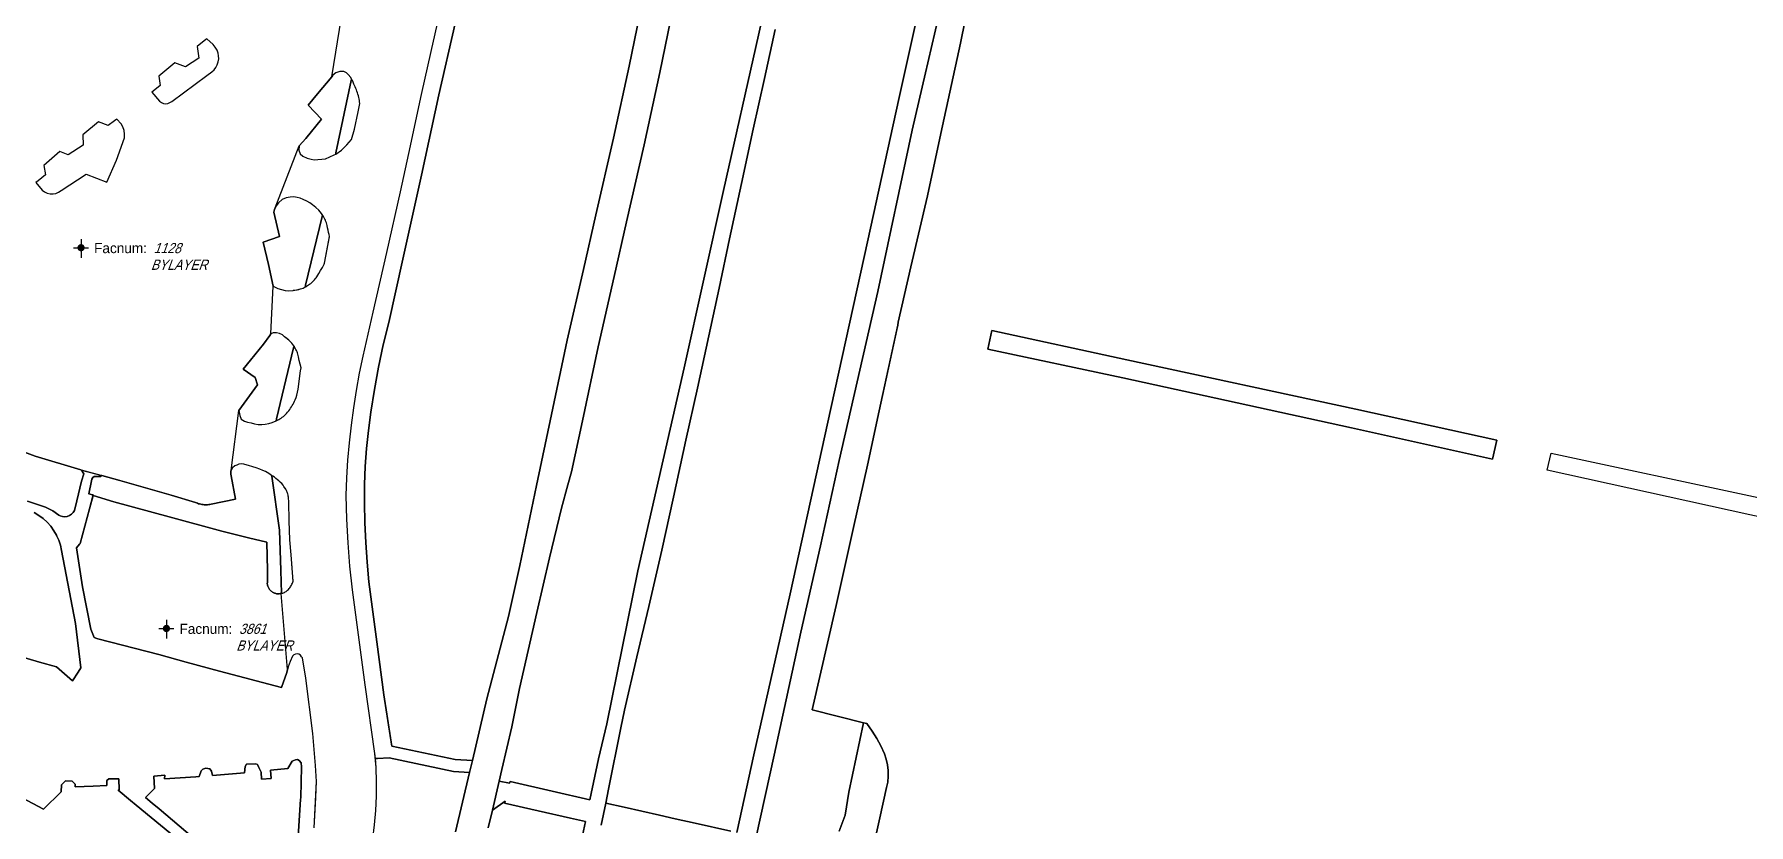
# Model space of a CAD drawing. Header units: inches. Extents: x 1273557 to 1282364, y 239587 to 246310.
# Drawn here: x 1278210 to 1278919, y 242795 to 243122 of the extents above; entities that cross this region are included whole.
import ezdxf
from ezdxf.enums import TextEntityAlignment as Align

# ---------------------------------------------------------------- set-up
doc = ezdxf.new("R2010")
doc.units = ezdxf.units.IN
doc.header["$MEASUREMENT"] = 0
for name, color, linetype in [('GRASS', 3, 'Continuous'), ('PATH', 253, 'Continuous'), ('PRKG-DATA', 255, 'Continuous'), ('PRKG-UW', 6, 'Continuous'), ('PRKG-UW-ISLAND', 40, 'Continuous'), ('STREET-NONUW', 4, 'Continuous'), ('STREET-UW', 50, 'Continuous')]:
    doc.layers.add(name, color=color, linetype=linetype)
doc.styles.add('SS_LITE', font='FRABK.TTF', dxfattribs={"height": 16})

# ---------------------------------------------------------------- blocks, each defined once
blk = doc.blocks.new('*U8')
for p, q in [((-3.08, 0), (3.08, 0)), ((0, 3.55), (0, -4.2))]:
    blk.add_line(p, q)
at = {"const_width": 1.5}
blk.add_lwpolyline([(-0.75, 0, 1), (0.75, 0, 1)], format="xyb", close=True, dxfattribs=at)
at = {"layer": 'PRKG-DATA', "color": 1, "style": 'SS_LITE'}
blk.add_text('Facnum:', height=4.2, dxfattribs=at).set_placement((27.26, -2.25), align=Align.RIGHT)
at = {"layer": 'PRKG-DATA', "color": 7, "style": 'SS_LITE', "oblique": 20, "width": 0.9, "flags": 8}
for tag, p in [('FACNUM', (29.98, -2.25)), ('OBJECT', (28.84, -9.16))]:
    blk.add_attdef(tag, p, '', height=4.2, dxfattribs=at)

msp = doc.modelspace()

# ---------------------------------------------------------------- linework, layer by layer
at = {"layer": 'GRASS'}
for points in [[(1278476.56, 243144.32), (1278468.84, 243106.53), (1278462.35, 243076.58), (1278455.03, 243044.76), (1278449.97, 243022.13), (1278443.28, 242993.05), (1278436.8, 242962.38), (1278432.3, 242941.32), (1278430.7, 242935.95), (1278428.17, 242926.34), (1278423.13, 242905.67), (1278417.92, 242883.13), (1278410.77, 242851.67), (1278407.6, 242835.85), (1278403.44, 242818.1), (1278402.4, 242813.34), (1278406.69, 242812.44), (1278406.89, 242813.19), (1278424.24, 242809.2), (1278439.9, 242805.63), (1278443.43, 242822.6), (1278446.83, 242837.07), (1278459.73, 242900.33), (1278478.8, 242984.35), (1278495.12, 243057.8), (1278509.6, 243122), (1278526.08, 243196.49)], [(1278592.79, 243167.63), (1278573.19, 243082.74), (1278559.01, 243015.95), (1278542.98, 242946.07), (1278535.25, 242910.75), (1278527.07, 242874.99), (1278516.04, 242824.09), (1278508.61, 242790.32)], [(1278384.18, 243126.8), (1278377.36, 243097.28), (1278370.26, 243064.02), (1278362.57, 243029.29), (1278356.66, 243003.17), (1278354.39, 242993.86), (1278352.43, 242984.64), (1278350.74, 242975.37), (1278349.31, 242966), (1278348.28, 242958.49), (1278347.51, 242951.03), (1278346.99, 242943.54), (1278346.73, 242936.04), (1278346.72, 242928.47), (1278346.84, 242920.24), (1278347.18, 242912.05), (1278347.74, 242903.88), (1278348.52, 242895.74), (1278351.78, 242871.02), (1278354.69, 242849.07), (1278357.65, 242829.51), (1278357.92, 242827.82), (1278384.11, 242822.27), (1278391.26, 242821.81), (1278397.29, 242847.45), (1278406.17, 242881.52), (1278410.96, 242902.61), (1278417.75, 242935.65), (1278424.04, 242965.09), (1278430.54, 242995.86), (1278437.25, 243025.02), (1278442.31, 243047.65), (1278449.62, 243079.42), (1278456.07, 243109.22), (1278463.78, 243146.96)], [(1278543.02, 242792.57), (1278545.39, 242799.21), (1278547, 242808.82), (1278553.03, 242837.5), (1278531.8, 242842.81), (1278541.7, 242886.03), (1278548.82, 242918.33), (1278554.66, 242944.05), (1278559.53, 242966.63), (1278567.15, 243002.07), (1278567.41, 243003.21), (1278572.66, 243026.21), (1278579.44, 243055.51), (1278584.99, 243081.38), (1278593.07, 243118.7), (1278597.05, 243137.85)], [(1278207.24, 242929.16), (1278214.74, 242926.71), (1278217.78, 242925.14), (1278220.29, 242923.41), (1278220.78, 242923.13), (1278221.73, 242922.83), (1278222.73, 242922.75), (1278223.72, 242922.89), (1278224.66, 242923.24), (1278225.5, 242923.79), (1278226.2, 242924.51), (1278226.72, 242925.37), (1278227.67, 242929.38), (1278229.59, 242937.43), (1278230.56, 242940.44), (1278229.64, 242942.05), (1278229.36, 242942.13), (1278210.45, 242947.77), (1278199.1, 242952.03)], [(1278191.67, 242868.65), (1278212.28, 242862.59), (1278219.35, 242860.7), (1278225.94, 242854.81), (1278228.19, 242858.36), (1278229.39, 242860.26), (1278227.13, 242878.62), (1278221.43, 242908.75), (1278220.94, 242910.92), (1278220.23, 242913.02), (1278219.49, 242914.66), (1278219.31, 242915.05), (1278218.2, 242916.97), (1278216.9, 242918.78), (1278215.42, 242920.44), (1278213.79, 242921.95), (1278212.01, 242923.29), (1278210.11, 242924.45)], [(1278319.15, 242788.17), (1278320.24, 242805.78), (1278320.27, 242806.6), (1278320.67, 242819.24), (1278320.47, 242820.95), (1278319.7, 242821.85), (1278318.94, 242822.23), (1278318.09, 242822.22), (1278316.77, 242821.65), (1278314.93, 242818.55), (1278307.85, 242817.9), (1278308.07, 242814.48), (1278304.08, 242814.18), (1278303.87, 242816.99), (1278302.97, 242819.02), (1278302.36, 242820.22), (1278301.73, 242820.45), (1278297.85, 242820.31), (1278297.26, 242819.34), (1278297.08, 242816.84), (1278283.8, 242815.7), (1278283.39, 242817.5), (1278282.65, 242818.37), (1278281.04, 242818.72), (1278279.85, 242818.35), (1278279.1, 242817.61), (1278278.28, 242815.22), (1278276.89, 242815.13), (1278263.95, 242814.31), (1278264.05, 242815.8), (1278259.56, 242815.39), (1278259.77, 242810.31), (1278256.12, 242806.5), (1278258.91, 242804.2), (1278261.74, 242801.87), (1278283.76, 242783.16)], [(1278384.33, 242792.34), (1278387.22, 242804.59), (1278390.1, 242816.85), (1278383.43, 242817.28), (1278356.88, 242822.91), (1278352.09, 242822.77), (1278351.02, 242822.74), (1278351.32, 242818.92), (1278351.54, 242813.01), (1278351.51, 242807.1), (1278351.23, 242801.19), (1278350.7, 242795.3), (1278349.92, 242789.43)], [(1278278.6, 242781.8), (1278252.21, 242803.45), (1278249.84, 242805.39), (1278244.82, 242809.58), (1278245.22, 242809.72), (1278245.01, 242814.28), (1278240.95, 242814.24), (1278240.06, 242813.56), (1278240.08, 242811.51), (1278234.5, 242811.28), (1278227.01, 242810.98), (1278227.01, 242812.07), (1278225.81, 242813.3), (1278223.06, 242813.47), (1278221.3, 242811.86), (1278221.28, 242808.9), (1278213.92, 242801.74), (1278202.71, 242807.6), (1278194.4, 242811.94), (1278188.08, 242784.96)], [(1278435.21, 242783.05), (1278438.03, 242796.61), (1278431.82, 242798.02), (1278418.51, 242801.07), (1278404.59, 242804.17), (1278404.83, 242804.98), (1278399.58, 242801.26), (1278397.77, 242794.08)]]:
    msp.add_lwpolyline(points, dxfattribs=at)
for points in [[(1278281.47, 243105.27), (1278283.54, 243106.83), (1278284.46, 243107.67), (1278285.22, 243108.65), (1278285.8, 243109.75), (1278286.19, 243110.93), (1278286.37, 243112.16), (1278286.34, 243113.4), (1278286.11, 243114.62), (1278285.67, 243115.78), (1278284.97, 243117.03), (1278284.07, 243118.18), (1278281.49, 243120.55), (1278281.01, 243120.17), (1278277.44, 243117.28), (1278278.11, 243112.44), (1278272.63, 243108.86), (1278268.29, 243110.54), (1278261.65, 243105.08), (1278262.23, 243101.13), (1278259.31, 243098.88), (1278258.73, 243098.43), (1278261.92, 243094.65), (1278262.66, 243094.11), (1278263.52, 243093.77), (1278264.43, 243093.65), (1278265.35, 243093.76), (1278266.2, 243094.09), (1278266.95, 243094.63)], [(1278341.22, 243103.24), (1278341.34, 243103.83), (1278340.98, 243104.52), (1278339.92, 243105.8), (1278339.16, 243106.49), (1278338.05, 243107.03), (1278336.44, 243107.03), (1278334.78, 243106.41), (1278333.57, 243105.41), (1278333.11, 243104.83), (1278327.27, 243097.73), (1278323.35, 243093.11), (1278328.93, 243087.23), (1278322.4, 243079.31), (1278319.65, 243076.24), (1278319.52, 243074.48), (1278320.07, 243072.93), (1278321.14, 243071.97), (1278323.01, 243071.15), (1278324.6, 243070.67), (1278325.82, 243070.47), (1278330.48, 243070.87), (1278334.18, 243072.43), (1278334.75, 243072.82), (1278334.86, 243073.34)], [(1278244.05, 243070.24), (1278247.43, 243079.57), (1278247.48, 243081.09), (1278247.25, 243082.59), (1278246.74, 243084.02), (1278245.98, 243085.33), (1278244.3, 243087.32), (1278243.26, 243086.52), (1278240.73, 243084.57), (1278236.61, 243086.13), (1278230.2, 243080.77), (1278230.32, 243076.5), (1278224.16, 243072.49), (1278220.71, 243073.81), (1278214.06, 243068.02), (1278214.76, 243064.18), (1278211.65, 243061.76), (1278210.81, 243061.11), (1278213.38, 243057.87), (1278214.35, 243057.13), (1278215.45, 243056.61), (1278216.64, 243056.33), (1278217.86, 243056.3), (1278219.06, 243056.53), (1278220.19, 243057), (1278221.19, 243057.7), (1278231.58, 243064.45), (1278240.17, 243061.16)], [(1278329.12, 243046.99), (1278329.32, 243047.6), (1278328.88, 243048.27), (1278327.76, 243049.64), (1278326.6, 243050.77), (1278325.16, 243051.87), (1278324.07, 243052.6), (1278322.76, 243053.35), (1278321.27, 243054.04), (1278320.03, 243054.52), (1278318.78, 243054.91), (1278317.38, 243055.07), (1278315.95, 243055.04), (1278314.26, 243054.68), (1278312.62, 243053.97), (1278311.09, 243052.65), (1278310.17, 243051.43), (1278309.43, 243049.94), (1278309.15, 243048.84), (1278311.49, 243038.74), (1278304.77, 243036.31), (1278306.97, 243027.06), (1278308.85, 243018.1), (1278310.77, 243017.2), (1278312.28, 243016.73), (1278313.86, 243016.39), (1278315.34, 243016.28), (1278317.17, 243016.42), (1278318.65, 243016.64), (1278320.13, 243016.99), (1278321.35, 243017.37), (1278322.1, 243017.77), (1278322.3, 243018.59)], [(1278317.37, 242992.66), (1278317.52, 242993.28), (1278317.42, 242993.43), (1278316.55, 242994.57), (1278315.39, 242995.79), (1278314.19, 242996.76), (1278313.58, 242997.18), (1278312.7, 242998.02), (1278311.55, 242998.62), (1278310.31, 242998.9), (1278308.95, 242998.83), (1278307.93, 242998.4), (1278307.45, 242997.73), (1278304.83, 242994.17), (1278299.51, 242987.49), (1278296.55, 242983.85), (1278301.43, 242980.35), (1278302.45, 242977.29), (1278294.64, 242966.64), (1278295.05, 242964.62), (1278295.66, 242963.16), (1278297.01, 242962.35), (1278298.27, 242961.87), (1278299.82, 242961.64), (1278301.12, 242961.23), (1278302.7, 242960.95), (1278304.23, 242960.92), (1278305.64, 242961.06), (1278307.14, 242961.38), (1278308.52, 242961.77), (1278310.07, 242962.4), (1278310.28, 242963.27)], [(1278814.94, 242954.4), (1278756.57, 242967.2), (1278661.85, 242987.61), (1278606.06, 242999.77), (1278604.44, 242992.14), (1278660.23, 242980.19), (1278754.89, 242959.55), (1278813.18, 242946.63)], [(1278308.27, 242939.85), (1278308.27, 242939.85), (1278307.06, 242940.63), (1278305.66, 242941.41), (1278304.64, 242941.91), (1278303.45, 242942.38), (1278301.86, 242942.94), (1278300.42, 242943.42), (1278298.74, 242943.89), (1278297.11, 242944.3), (1278296.8, 242944.43), (1278295.96, 242944.65), (1278294.63, 242944.55), (1278293.82, 242944.13), (1278293.08, 242943.82), (1278292.13, 242942.96), (1278291.45, 242941.71), (1278291.35, 242940.35), (1278291.51, 242939.64), (1278293.28, 242930.07), (1278283.19, 242927.89), (1278282.72, 242927.81), (1278282.25, 242927.75), (1278281.78, 242927.71), (1278281.31, 242927.69), (1278280.84, 242927.69), (1278280.37, 242927.72), (1278279.9, 242927.76), (1278279.43, 242927.83), (1278278.96, 242927.91), (1278278.5, 242928.02), (1278278.05, 242928.15), (1278277.6, 242928.3), (1278277.15, 242928.46), (1278276.72, 242928.65), (1278266.76, 242931.61), (1278245.43, 242937.74), (1278238, 242939.77), (1278237.58, 242939.36), (1278234.92, 242939.41), (1278234.33, 242938.94), (1278233.94, 242938.29), (1278233.79, 242937.55), (1278232.73, 242932.19), (1278234.18, 242931.84), (1278234.48, 242931.75), (1278234.44, 242931.58), (1278234.44, 242931.58), (1278242.94, 242928.91), (1278265.86, 242922.77), (1278287.63, 242916.82), (1278292.11, 242915.7), (1278298.68, 242914.06), (1278306.22, 242912.18), (1278306.52, 242900.47), (1278306.57, 242899.79), (1278306.6, 242899.11), (1278306.62, 242898.43), (1278306.62, 242897.75), (1278306.6, 242897.07), (1278306.58, 242896.39), (1278306.53, 242895.71), (1278306.47, 242895.04), (1278306.52, 242894.72), (1278306.58, 242894.4), (1278306.67, 242894.08), (1278306.78, 242893.77), (1278306.9, 242893.47), (1278307.05, 242893.18), (1278307.22, 242892.9), (1278307.4, 242892.63), (1278307.61, 242892.39), (1278307.83, 242892.17), (1278308.06, 242891.96), (1278308.31, 242891.76), (1278308.57, 242891.58), (1278308.84, 242891.42), (1278309.13, 242891.28), (1278309.42, 242891.16), (1278309.72, 242891.06), (1278310.02, 242890.97), (1278310.33, 242890.91), (1278310.7, 242890.88), (1278311.07, 242890.87), (1278311.44, 242890.89), (1278311.81, 242890.93), (1278312.17, 242890.99), (1278312.37, 242891.08), (1278312.1, 242900.45), (1278311.58, 242917.24), (1278308.31, 242939.56)]]:
    msp.add_lwpolyline(points, close=True, dxfattribs=at)
msp.add_lwpolyline([(1279093.27, 242893.39, -0.003187), (1279094.35, 242885.66), (1279055.79, 242893.91), (1278988.53, 242908.73), (1278919.48, 242923.54), (1278835.8, 242942.07), (1278837.34, 242949.03), (1278921.11, 242931.05), (1278990.08, 242915.81), (1279057.33, 242901.1)], format="xyb", close=True, dxfattribs=at)
at = {"layer": 'PATH'}
for points in [[(1278526.08, 243196.49), (1278509.6, 243122), (1278495.12, 243057.8), (1278478.8, 242984.35), (1278459.73, 242900.33), (1278446.83, 242837.07), (1278443.43, 242822.6), (1278439.9, 242805.63), (1278424.24, 242809.2), (1278406.89, 242813.19), (1278406.69, 242812.44), (1278402.4, 242813.34), (1278399.58, 242801.26), (1278404.83, 242804.98), (1278404.59, 242804.17), (1278418.51, 242801.07), (1278431.82, 242798.02), (1278438.03, 242796.61), (1278435.21, 242783.05)], [(1278508.61, 242790.32), (1278516.04, 242824.09), (1278527.07, 242874.99), (1278535.25, 242910.75), (1278542.98, 242946.07), (1278559.01, 243015.95), (1278573.19, 243082.74), (1278592.94, 243168.29), (1278591.21, 243168.24), (1278588.48, 243167.96), (1278586.87, 243167.33), (1278585.42, 243166.51), (1278584.11, 243165.47), (1278582.86, 243164.28), (1278581.65, 243159.12), (1278567.81, 243096.18), (1278554.64, 243036.51), (1278538.31, 242961.81), (1278522.66, 242890.82), (1278507.7, 242824.16), (1278500.68, 242792.09)], [(1278380.92, 243145.88), (1278374.13, 243115.29), (1278370.14, 243097.45), (1278364.91, 243072.99), (1278361.37, 243057.22), (1278355.83, 243032.14), (1278350.12, 243007.38), (1278345.99, 242989.18), (1278344.49, 242982.1), (1278343.19, 242974.97), (1278342.1, 242967.81), (1278341.21, 242960.62), (1278340.3, 242953.37), (1278339.63, 242946.09), (1278339.2, 242938.8), (1278339, 242931.49), (1278339.25, 242921.73), (1278339.76, 242911.99), (1278340.53, 242902.26), (1278341.55, 242892.55), (1278346.79, 242853.22), (1278350.85, 242824.82), (1278351.02, 242822.74), (1278352.09, 242822.77), (1278356.88, 242822.91), (1278383.43, 242817.28), (1278390.1, 242816.85), (1278391.26, 242821.81), (1278384.11, 242822.27), (1278357.91, 242827.82), (1278354.69, 242849.07), (1278351.78, 242871.02), (1278348.52, 242895.74), (1278347.74, 242903.88), (1278347.18, 242912.05), (1278346.84, 242920.24), (1278346.72, 242928.47), (1278346.73, 242936.04), (1278346.99, 242943.54), (1278347.51, 242951.03), (1278348.28, 242958.49), (1278349.31, 242966), (1278350.74, 242975.37), (1278352.43, 242984.64), (1278354.39, 242993.86), (1278356.66, 243003.17), (1278362.57, 243029.29), (1278370.26, 243064.02), (1278377.36, 243097.28), (1278384.18, 243126.8)], [(1278463.78, 243146.96), (1278456.07, 243109.22), (1278449.62, 243079.42), (1278442.31, 243047.65), (1278437.25, 243025.02), (1278430.54, 242995.86), (1278424.04, 242965.09), (1278417.75, 242935.65), (1278410.96, 242902.61), (1278406.17, 242881.52), (1278397.29, 242847.45), (1278391.26, 242821.81), (1278390.1, 242816.85), (1278387.22, 242804.59), (1278384.33, 242792.34)], [(1278397.77, 242794.08), (1278399.58, 242801.26), (1278402.4, 242813.34), (1278403.44, 242818.1), (1278407.6, 242835.85), (1278410.77, 242851.67), (1278417.92, 242883.13), (1278423.13, 242905.67), (1278428.17, 242926.34), (1278430.7, 242935.95), (1278432.3, 242941.32), (1278436.8, 242962.38), (1278443.28, 242993.05), (1278449.97, 243022.13), (1278455.03, 243044.76), (1278462.35, 243076.58), (1278468.84, 243106.53), (1278476.56, 243144.32)], [(1278444.47, 242795.14), (1278446.41, 242804.27), (1278446.41, 242804.27), (1278447.63, 242810), (1278452.69, 242835.36), (1278454.21, 242842.69), (1278459.26, 242864.72), (1278464.19, 242885.58), (1278469.62, 242908.96), (1278474.49, 242930.91), (1278479.58, 242954.46), (1278484.37, 242975.92), (1278489.07, 242997.63), (1278493.3, 243017.32), (1278497.63, 243037.78), (1278502.62, 243060.66), (1278507.35, 243083.12), (1278512.03, 243104.07), (1278516.53, 243124.35)], [(1278325.84, 242793.95), (1278326.52, 242806.6), (1278326.87, 242813.19), (1278326.36, 242819.82), (1278325.83, 242826.45), (1278325.28, 242833.08), (1278322.36, 242855.88), (1278321.07, 242864.31), (1278320.63, 242864.81), (1278320.18, 242865.42), (1278319.55, 242865.83), (1278318.82, 242866.02), (1278318.07, 242865.94), (1278317.39, 242865.62), (1278316.86, 242865.08), (1278315.87, 242862.9), (1278315.08, 242860.64), (1278314.52, 242858.31), (1278312.39, 242852.09), (1278286.74, 242858.8), (1278272.91, 242862.62), (1278261.68, 242865.72), (1278236.39, 242872.24), (1278236, 242872.34), (1278234.94, 242872.84), (1278233.54, 242876.17), (1278230.08, 242893.71), (1278227.5, 242909.84), (1278228.79, 242911.33), (1278229.11, 242911.69), (1278232.94, 242925.97), (1278234.48, 242931.75), (1278234.18, 242931.84), (1278232.73, 242932.19), (1278233.79, 242937.55), (1278233.94, 242938.29), (1278234.33, 242938.94), (1278234.92, 242939.41), (1278237.58, 242939.36), (1278238, 242939.77), (1278237.71, 242939.85), (1278229.64, 242942.05), (1278230.56, 242940.44), (1278229.59, 242937.43), (1278227.67, 242929.38), (1278226.72, 242925.37), (1278226.2, 242924.51), (1278225.5, 242923.79), (1278224.66, 242923.24), (1278223.72, 242922.89), (1278222.73, 242922.75), (1278221.73, 242922.83), (1278220.78, 242923.13), (1278220.29, 242923.41), (1278217.78, 242925.14), (1278214.74, 242926.71), (1278207.24, 242929.16)], [(1278210.11, 242924.45), (1278212.01, 242923.29), (1278213.79, 242921.95), (1278215.42, 242920.44), (1278216.9, 242918.78), (1278218.2, 242916.97), (1278219.31, 242915.05), (1278219.49, 242914.66), (1278220.23, 242913.02), (1278220.94, 242910.92), (1278221.43, 242908.75), (1278227.13, 242878.62), (1278229.39, 242860.26), (1278228.19, 242858.36), (1278225.94, 242854.81), (1278219.35, 242860.7), (1278212.28, 242862.59), (1278191.67, 242868.65)], [(1278557, 242785.72), (1278559.74, 242798.2), (1278562.56, 242810.68), (1278563.04, 242812.97), (1278563.27, 242815.35), (1278563.25, 242817.73), (1278562.96, 242820.1), (1278562.43, 242822.42), (1278561.65, 242824.67), (1278560.15, 242827.89), (1278558.47, 242831), (1278556.62, 242834.01), (1278554.44, 242837.15), (1278553.03, 242837.5), (1278547, 242808.82), (1278545.39, 242799.21), (1278543.02, 242792.57)], [(1278283.76, 242783.16), (1278261.74, 242801.87), (1278258.91, 242804.2), (1278256.12, 242806.5), (1278259.77, 242810.31), (1278259.56, 242815.39), (1278264.05, 242815.8), (1278263.95, 242814.31), (1278276.89, 242815.13), (1278278.28, 242815.22), (1278279.1, 242817.61), (1278279.85, 242818.35), (1278281.04, 242818.72), (1278282.65, 242818.37), (1278283.39, 242817.5), (1278283.8, 242815.7), (1278297.08, 242816.84), (1278297.26, 242819.34), (1278297.85, 242820.31), (1278301.73, 242820.45), (1278302.36, 242820.22), (1278302.97, 242819.02), (1278303.87, 242816.99), (1278304.08, 242814.18), (1278308.07, 242814.48), (1278307.85, 242817.9), (1278314.93, 242818.55), (1278316.77, 242821.65), (1278318.09, 242822.22), (1278318.94, 242822.23), (1278319.7, 242821.85), (1278320.47, 242820.95), (1278320.67, 242819.24), (1278320.27, 242806.6), (1278320.24, 242805.78), (1278319.15, 242788.17)], [(1278202.71, 242807.6), (1278213.92, 242801.74), (1278221.28, 242808.9), (1278221.3, 242811.86), (1278223.06, 242813.47), (1278225.81, 242813.3), (1278227.01, 242812.07), (1278227.01, 242810.98), (1278234.5, 242811.28), (1278240.08, 242811.51), (1278240.06, 242813.56), (1278240.95, 242814.24), (1278245.01, 242814.28), (1278245.22, 242809.72), (1278244.82, 242809.58), (1278249.84, 242805.39), (1278252.21, 242803.45), (1278278.6, 242781.8)], [(1278498.12, 242792.66), (1278483.42, 242795.93), (1278475.08, 242797.79), (1278468.72, 242799.23), (1278454.02, 242802.55), (1278446.41, 242804.27), (1278444.47, 242795.14)]]:
    msp.add_lwpolyline(points, dxfattribs=at)
for points in [[(1278344.08, 243090.28), (1278344.7, 243093.73), (1278344.63, 243094.37), (1278344.54, 243095.01), (1278344.43, 243095.65), (1278344.29, 243096.29), (1278344.14, 243096.92), (1278343.97, 243097.54), (1278343.77, 243098.16), (1278343.56, 243098.78), (1278343.33, 243099.38), (1278343.08, 243099.98), (1278342.81, 243100.57), (1278342.52, 243101.15), (1278342.21, 243101.72), (1278342.07, 243102.17), (1278341.92, 243102.62), (1278341.68, 243103.19), (1278341.34, 243103.83), (1278341.22, 243103.24), (1278334.86, 243073.34), (1278334.75, 243072.82), (1278337.16, 243074.45), (1278339.33, 243076.66), (1278341.23, 243078.83), (1278342.59, 243083.08)], [(1278332.25, 243038.62), (1278332.25, 243038.65), (1278332.07, 243039.48), (1278331.83, 243040.42), (1278331.62, 243041.37), (1278331.43, 243042.32), (1278331.26, 243043.28), (1278331.1, 243043.83), (1278330.92, 243044.36), (1278330.72, 243044.9), (1278330.5, 243045.42), (1278330.26, 243045.94), (1278330, 243046.44), (1278329.72, 243046.94), (1278329.43, 243047.42), (1278329.32, 243047.6), (1278329.12, 243046.99), (1278322.3, 243018.59), (1278322.1, 243017.77), (1278322.17, 243017.81), (1278322.64, 243018.08), (1278323.1, 243018.37), (1278323.55, 243018.67), (1278323.98, 243018.98), (1278324.41, 243019.32), (1278324.82, 243019.67), (1278325.35, 243020.15), (1278325.97, 243020.8), (1278326.33, 243021.21), (1278326.67, 243021.63), (1278326.99, 243022.06), (1278327.73, 243023.35), (1278328.48, 243024.64), (1278329.23, 243025.93), (1278329.99, 243027.21), (1278330.11, 243027.62)], [(1278320.23, 242983.06), (1278320.42, 242984.31), (1278320.05, 242985.86), (1278319.68, 242987.41), (1278319.33, 242988.96), (1278318.98, 242990.51), (1278318.77, 242991.02), (1278318.53, 242991.51), (1278318.28, 242992), (1278318.01, 242992.48), (1278317.72, 242992.95), (1278317.52, 242993.26), (1278317.37, 242992.66), (1278310.28, 242963.27), (1278310.08, 242962.43), (1278310.15, 242962.46), (1278310.67, 242962.72), (1278311.18, 242962.99), (1278311.68, 242963.29), (1278312.17, 242963.6), (1278312.65, 242963.93), (1278313.12, 242964.27), (1278313.57, 242964.63), (1278314.01, 242965.01), (1278314.46, 242965.51), (1278314.89, 242966.02), (1278315.31, 242966.54), (1278315.72, 242967.07), (1278316.1, 242967.62), (1278316.47, 242968.18), (1278316.82, 242968.75), (1278317.15, 242969.33), (1278317.46, 242969.93), (1278317.76, 242970.53), (1278318.04, 242971.14), (1278318.41, 242972.07), (1278318.75, 242973.03), (1278319.27, 242975.51)], [(1278315.47, 242921), (1278315.35, 242928.78), (1278315.27, 242930.73), (1278315.27, 242930.89), (1278315.06, 242931.72), (1278314.92, 242932.2), (1278314.84, 242932.44), (1278314.67, 242932.91), (1278314.58, 242933.14), (1278314.38, 242933.6), (1278314.08, 242934.19), (1278313.65, 242934.91), (1278313.37, 242935.32), (1278312.97, 242935.85), (1278312.42, 242936.47), (1278311.84, 242937.02), (1278311.25, 242937.55), (1278310.65, 242938.07), (1278310.03, 242938.57), (1278309.4, 242939.05), (1278308.76, 242939.51), (1278308.27, 242939.85), (1278308.31, 242939.56), (1278311.58, 242917.24), (1278312.1, 242900.45), (1278312.37, 242891.08), (1278312.53, 242891.07), (1278312.89, 242891.18), (1278313.23, 242891.3), (1278313.57, 242891.45), (1278313.9, 242891.62), (1278314.22, 242891.81), (1278314.56, 242892.08), (1278314.88, 242892.37), (1278315.19, 242892.68), (1278315.48, 242893), (1278315.75, 242893.33), (1278316.01, 242893.68), (1278316.24, 242894.05), (1278316.46, 242894.42), (1278316.66, 242894.81), (1278316.83, 242895.2), (1278316.99, 242895.61), (1278317.12, 242896.01), (1278316.3, 242906.92), (1278315.82, 242913.23)]]:
    msp.add_lwpolyline(points, close=True, dxfattribs=at)
at = {"layer": 'PRKG-UW'}
for points in [[(1278597.05, 243137.85), (1278593.07, 243118.7), (1278584.99, 243081.38), (1278579.44, 243055.51), (1278572.66, 243026.21), (1278567.41, 243003.21), (1278567.15, 243002.07), (1278566.75, 243000.21), (1278559.53, 242966.63), (1278554.66, 242944.05), (1278548.82, 242918.33), (1278541.7, 242886.03), (1278531.8, 242842.81), (1278553.03, 242837.5), (1278554.44, 242837.15), (1278556.62, 242834.01), (1278558.47, 242831), (1278560.15, 242827.89), (1278561.65, 242824.67), (1278562.43, 242822.42), (1278562.96, 242820.1), (1278563.25, 242817.73), (1278563.27, 242815.35), (1278563.04, 242812.97), (1278562.56, 242810.68), (1278559.74, 242798.2), (1278557, 242785.72)], [(1278199.1, 242952.03), (1278210.45, 242947.77), (1278229.36, 242942.13), (1278229.64, 242942.05), (1278238, 242939.77), (1278238, 242939.77), (1278245.43, 242937.74), (1278266.76, 242931.61), (1278276.72, 242928.65), (1278277.15, 242928.46), (1278277.6, 242928.3), (1278278.05, 242928.15), (1278278.5, 242928.02), (1278278.96, 242927.91), (1278279.43, 242927.83), (1278279.9, 242927.76), (1278280.37, 242927.72), (1278280.84, 242927.69), (1278281.31, 242927.69), (1278281.78, 242927.71), (1278282.25, 242927.75), (1278282.72, 242927.81), (1278283.19, 242927.89), (1278293.28, 242930.07), (1278291.51, 242939.64), (1278291.35, 242940.35), (1278291.45, 242941.71), (1278291.54, 242941.87), (1278294.64, 242966.64), (1278302.45, 242977.29), (1278301.43, 242980.35), (1278296.55, 242983.85), (1278299.51, 242987.49), (1278304.83, 242994.17), (1278307.45, 242997.73), (1278307.93, 242998.4), (1278308.85, 243018.1), (1278306.97, 243027.06), (1278304.77, 243036.31), (1278311.49, 243038.74), (1278309.15, 243048.84), (1278309.43, 243049.94), (1278309.75, 243050.59), (1278319.65, 243076.24), (1278322.4, 243079.31), (1278328.93, 243087.23), (1278323.35, 243093.11), (1278327.27, 243097.73), (1278333.11, 243104.83), (1278337.13, 243129.5)], [(1278919.48, 242923.54), (1278835.8, 242942.07), (1278837.34, 242949.03), (1278921.11, 242931.05)]]:
    msp.add_lwpolyline(points, dxfattribs=at)
msp.add_lwpolyline([(1278312.27, 242891.03), (1278312.17, 242890.99), (1278311.81, 242890.93), (1278311.44, 242890.89), (1278311.07, 242890.87), (1278310.7, 242890.88), (1278310.33, 242890.91), (1278310.02, 242890.97), (1278309.72, 242891.06), (1278309.42, 242891.16), (1278309.13, 242891.28), (1278308.84, 242891.42), (1278308.57, 242891.58), (1278308.31, 242891.76), (1278308.06, 242891.96), (1278307.83, 242892.17), (1278307.61, 242892.39), (1278307.4, 242892.63), (1278307.22, 242892.9), (1278307.05, 242893.18), (1278306.9, 242893.47), (1278306.78, 242893.77), (1278306.67, 242894.08), (1278306.58, 242894.4), (1278306.52, 242894.72), (1278306.47, 242895.04), (1278306.53, 242895.71), (1278306.58, 242896.39), (1278306.6, 242897.07), (1278306.62, 242897.75), (1278306.62, 242898.43), (1278306.6, 242899.11), (1278306.57, 242899.79), (1278306.52, 242900.47), (1278306.22, 242912.18), (1278298.68, 242914.06), (1278292.11, 242915.7), (1278287.63, 242916.82), (1278265.86, 242922.77), (1278242.94, 242928.91), (1278234.44, 242931.58), (1278234.44, 242931.58), (1278232.94, 242925.97), (1278229.11, 242911.69), (1278228.79, 242911.33), (1278227.5, 242909.84), (1278230.08, 242893.71), (1278233.54, 242876.17), (1278234.94, 242872.84), (1278236, 242872.34), (1278236.39, 242872.24), (1278261.68, 242865.72), (1278272.91, 242862.62), (1278286.74, 242858.8), (1278312.39, 242852.09), (1278314.52, 242858.31), (1278314.8, 242859.47)], close=True, dxfattribs=at)
at = {"layer": 'PRKG-UW-ISLAND'}
for points in [[(1278281.47, 243105.27), (1278283.54, 243106.83), (1278284.46, 243107.67), (1278285.22, 243108.65), (1278285.8, 243109.75), (1278286.19, 243110.93), (1278286.37, 243112.16), (1278286.34, 243113.4), (1278286.11, 243114.62), (1278285.67, 243115.78), (1278284.97, 243117.03), (1278284.07, 243118.18), (1278281.49, 243120.55), (1278281.01, 243120.17), (1278277.44, 243117.28), (1278278.11, 243112.44), (1278272.63, 243108.86), (1278268.29, 243110.54), (1278261.65, 243105.08), (1278262.23, 243101.13), (1278259.31, 243098.88), (1278258.73, 243098.43), (1278261.92, 243094.65), (1278262.66, 243094.11), (1278263.52, 243093.77), (1278264.43, 243093.65), (1278265.35, 243093.76), (1278266.2, 243094.09), (1278266.95, 243094.63)], [(1278244.05, 243070.24), (1278247.43, 243079.57), (1278247.48, 243081.09), (1278247.25, 243082.59), (1278246.74, 243084.02), (1278245.98, 243085.33), (1278244.3, 243087.32), (1278243.26, 243086.52), (1278240.73, 243084.57), (1278236.61, 243086.13), (1278230.2, 243080.77), (1278230.32, 243076.5), (1278224.16, 243072.49), (1278220.71, 243073.81), (1278214.06, 243068.02), (1278214.76, 243064.18), (1278211.65, 243061.76), (1278210.81, 243061.11), (1278213.38, 243057.87), (1278214.35, 243057.13), (1278215.45, 243056.61), (1278216.64, 243056.33), (1278217.86, 243056.3), (1278219.06, 243056.53), (1278220.19, 243057), (1278221.19, 243057.7), (1278231.58, 243064.45), (1278240.17, 243061.16)], [(1278661.85, 242987.61), (1278606.06, 242999.77), (1278604.44, 242992.14), (1278660.23, 242980.19), (1278754.89, 242959.55), (1278813.18, 242946.63), (1278814.94, 242954.4), (1278756.57, 242967.2)], [(1278813.18, 242946.63), (1278754.89, 242959.55), (1278660.23, 242980.19), (1278604.44, 242992.14), (1278606.06, 242999.77), (1278661.85, 242987.61), (1278756.57, 242967.2), (1278814.94, 242954.4)]]:
    msp.add_lwpolyline(points, close=True, dxfattribs=at)
at = {"layer": 'STREET-NONUW'}
for points in [[(1278500.68, 242792.09), (1278507.7, 242824.16), (1278522.66, 242890.82), (1278538.31, 242961.81), (1278554.64, 243036.51), (1278567.81, 243096.18), (1278581.65, 243159.12)], [(1278516.53, 243124.35), (1278512.03, 243104.07), (1278507.35, 243083.12), (1278502.62, 243060.66), (1278497.63, 243037.78), (1278493.3, 243017.32), (1278489.07, 242997.63), (1278484.37, 242975.92), (1278479.58, 242954.46), (1278474.49, 242930.91), (1278469.62, 242908.96), (1278464.19, 242885.58), (1278459.26, 242864.72), (1278454.21, 242842.69), (1278452.69, 242835.36), (1278447.63, 242810), (1278446.41, 242804.27), (1278454.01, 242802.55), (1278454.02, 242802.55), (1278454.02, 242802.55), (1278468.71, 242799.23), (1278468.71, 242799.23), (1278468.72, 242799.23), (1278475.08, 242797.79), (1278483.41, 242795.93), (1278483.41, 242795.94), (1278483.42, 242795.93), (1278498.11, 242792.66)]]:
    msp.add_lwpolyline(points, dxfattribs=at)
at = {"layer": 'STREET-UW'}
for points in [[(1278380.92, 243145.88), (1278374.13, 243115.29), (1278370.14, 243097.45), (1278364.91, 243072.99), (1278361.37, 243057.22), (1278355.83, 243032.14), (1278350.12, 243007.38), (1278345.99, 242989.18), (1278344.49, 242982.1), (1278343.19, 242974.97), (1278342.1, 242967.81), (1278341.21, 242960.62), (1278340.3, 242953.37), (1278339.63, 242946.09), (1278339.2, 242938.8), (1278339, 242931.49), (1278339.25, 242921.73), (1278339.76, 242911.99), (1278340.53, 242902.26), (1278341.55, 242892.55), (1278346.79, 242853.22), (1278350.85, 242824.82), (1278351.32, 242818.92), (1278351.54, 242813.01), (1278351.51, 242807.1), (1278351.23, 242801.19), (1278350.7, 242795.3), (1278349.92, 242789.43)], [(1278325.84, 242793.95), (1278326.87, 242813.19), (1278326.36, 242819.82), (1278325.83, 242826.45), (1278325.28, 242833.08), (1278325.28, 242833.08), (1278322.36, 242855.88), (1278321.07, 242864.31), (1278320.63, 242864.81), (1278320.18, 242865.42), (1278319.55, 242865.83), (1278318.82, 242866.02), (1278318.07, 242865.94), (1278317.39, 242865.62), (1278316.86, 242865.08), (1278315.87, 242862.9), (1278315.08, 242860.64), (1278314.8, 242859.47), (1278312.27, 242891.03), (1278312.37, 242891.08), (1278312.53, 242891.07), (1278312.89, 242891.18), (1278313.23, 242891.3), (1278313.57, 242891.45), (1278313.9, 242891.62), (1278314.22, 242891.81), (1278314.56, 242892.08), (1278314.88, 242892.37), (1278315.19, 242892.68), (1278315.48, 242893), (1278315.75, 242893.33), (1278316.01, 242893.68), (1278316.24, 242894.05), (1278316.46, 242894.42), (1278316.66, 242894.81), (1278316.83, 242895.2), (1278316.99, 242895.61), (1278317.12, 242896.02), (1278316.3, 242906.92), (1278315.82, 242913.23), (1278315.47, 242921), (1278315.35, 242928.78), (1278315.35, 242928.78), (1278315.27, 242930.73), (1278315.27, 242930.89), (1278315.16, 242931.3), (1278315.06, 242931.72), (1278314.92, 242932.2), (1278314.84, 242932.44), (1278314.67, 242932.91), (1278314.58, 242933.14), (1278314.38, 242933.6), (1278314.08, 242934.19), (1278313.87, 242934.55), (1278313.65, 242934.91), (1278313.37, 242935.32), (1278312.97, 242935.85), (1278312.42, 242936.47), (1278311.89, 242936.97), (1278311.9, 242936.97), (1278311.25, 242937.55), (1278310.65, 242938.07), (1278310.03, 242938.57), (1278309.4, 242939.05), (1278308.76, 242939.51), (1278308.27, 242939.85), (1278308.27, 242939.85), (1278307.06, 242940.63), (1278305.66, 242941.41), (1278304.64, 242941.91), (1278303.45, 242942.38), (1278301.86, 242942.94), (1278300.42, 242943.42), (1278298.74, 242943.89), (1278297.11, 242944.3), (1278296.8, 242944.43), (1278295.96, 242944.65), (1278294.63, 242944.55), (1278293.82, 242944.13), (1278293.08, 242943.82), (1278292.13, 242942.96), (1278291.54, 242941.87), (1278294.64, 242966.64), (1278295.05, 242964.62), (1278295.66, 242963.16), (1278297.01, 242962.35), (1278298.27, 242961.87), (1278299.82, 242961.64), (1278301.12, 242961.23), (1278302.7, 242960.95), (1278304.23, 242960.92), (1278305.64, 242961.06), (1278307.14, 242961.38), (1278308.52, 242961.77), (1278310.07, 242962.4), (1278310.08, 242962.42), (1278310.67, 242962.72), (1278311.18, 242962.99), (1278311.68, 242963.29), (1278312.17, 242963.6), (1278312.65, 242963.93), (1278313.12, 242964.27), (1278313.57, 242964.63), (1278314.01, 242965.01), (1278314.46, 242965.51), (1278314.89, 242966.02), (1278315.31, 242966.54), (1278315.72, 242967.07), (1278316.1, 242967.62), (1278316.47, 242968.18), (1278316.82, 242968.75), (1278317.15, 242969.33), (1278317.46, 242969.93), (1278317.76, 242970.53), (1278318.04, 242971.14), (1278318.41, 242972.07), (1278318.75, 242973.03), (1278319.27, 242975.51), (1278319.27, 242975.51), (1278320.23, 242983.06), (1278320.42, 242984.31), (1278320.42, 242984.31), (1278320.05, 242985.86), (1278319.68, 242987.41), (1278319.33, 242988.96), (1278318.98, 242990.51), (1278318.77, 242991.02), (1278318.53, 242991.51), (1278318.28, 242992), (1278318.01, 242992.48), (1278317.72, 242992.95), (1278317.52, 242993.26), (1278317.52, 242993.28), (1278317.42, 242993.43), (1278316.55, 242994.57), (1278315.39, 242995.79), (1278314.43, 242996.57), (1278314.43, 242996.57), (1278314.19, 242996.76), (1278313.58, 242997.18), (1278312.7, 242998.02), (1278311.55, 242998.62), (1278310.31, 242998.9), (1278308.95, 242998.83), (1278307.93, 242998.4), (1278308.85, 243018.1), (1278310.77, 243017.2), (1278312.28, 243016.73), (1278313.86, 243016.39), (1278315.34, 243016.28), (1278317.17, 243016.42), (1278317.35, 243016.45), (1278317.91, 243016.53), (1278318.65, 243016.64), (1278318.84, 243016.68), (1278319.5, 243016.84), (1278320.13, 243016.99), (1278320.74, 243017.18), (1278321.35, 243017.37), (1278321.73, 243017.57), (1278322.17, 243017.81), (1278322.64, 243018.08), (1278323.1, 243018.37), (1278323.32, 243018.52), (1278323.55, 243018.67), (1278323.76, 243018.82), (1278323.98, 243018.98), (1278324.19, 243019.15), (1278324.41, 243019.32), (1278324.82, 243019.67), (1278325.35, 243020.15), (1278325.97, 243020.8), (1278326.33, 243021.21), (1278326.5, 243021.42), (1278326.67, 243021.63), (1278326.99, 243022.06), (1278327.73, 243023.35), (1278328.48, 243024.64), (1278329.23, 243025.93), (1278329.99, 243027.21), (1278330.11, 243027.62), (1278330.11, 243027.62), (1278332.25, 243038.64), (1278332.25, 243038.64), (1278332.07, 243039.48), (1278331.83, 243040.42), (1278331.62, 243041.37), (1278331.43, 243042.32), (1278331.26, 243043.28), (1278331.1, 243043.83), (1278330.92, 243044.36), (1278330.72, 243044.9), (1278330.5, 243045.42), (1278330.26, 243045.94), (1278330, 243046.44), (1278329.72, 243046.94), (1278329.42, 243047.43), (1278328.88, 243048.27), (1278327.76, 243049.64), (1278326.6, 243050.77), (1278325.16, 243051.87), (1278324.07, 243052.6), (1278322.76, 243053.35), (1278321.27, 243054.04), (1278320.03, 243054.52), (1278318.78, 243054.91), (1278317.38, 243055.07), (1278315.95, 243055.04), (1278314.26, 243054.68), (1278312.62, 243053.97), (1278311.09, 243052.65), (1278310.17, 243051.43), (1278309.75, 243050.59), (1278319.65, 243076.24), (1278319.52, 243074.48), (1278320.07, 243072.93), (1278321.14, 243071.97), (1278323.01, 243071.15), (1278324.6, 243070.67), (1278325.82, 243070.47), (1278330.48, 243070.87), (1278334.18, 243072.43), (1278334.75, 243072.82), (1278334.75, 243072.82), (1278337.16, 243074.45), (1278339.33, 243076.66), (1278341.23, 243078.83), (1278341.23, 243078.83), (1278342.59, 243083.08), (1278342.59, 243083.08), (1278344.08, 243090.28), (1278344.7, 243093.73), (1278344.63, 243094.37), (1278344.54, 243095.01), (1278344.43, 243095.65), (1278344.29, 243096.29), (1278344.14, 243096.92), (1278343.97, 243097.54), (1278343.77, 243098.16), (1278343.56, 243098.78), (1278343.33, 243099.38), (1278343.08, 243099.98), (1278342.81, 243100.57), (1278342.52, 243101.15), (1278342.21, 243101.72), (1278342.07, 243102.17), (1278341.92, 243102.62), (1278341.68, 243103.19), (1278341.34, 243103.83), (1278340.98, 243104.52), (1278339.92, 243105.8), (1278339.16, 243106.49), (1278338.05, 243107.03), (1278336.44, 243107.03), (1278334.78, 243106.41), (1278333.57, 243105.41), (1278333.11, 243104.83), (1278337.13, 243129.5)]]:
    msp.add_lwpolyline(points, dxfattribs=at)

# ---------------------------------------------------------------- block references
at = {"layer": 'PRKG-DATA'}
ref = msp.add_blockref('*U8', (1278229.44, 243034.06), dxfattribs=at)
ref.add_attrib('FACNUM', '1128', (1278259.43, 243031.81), dxfattribs={"color": 7, "height": 4.2, "style": 'SS_LITE', "oblique": 20, "width": 0.9})
ref.add_attrib('OBJECT', 'BYLAYER', (1278258.28, 243024.91), dxfattribs={"color": 7, "height": 4.2, "style": 'SS_LITE', "oblique": 20, "width": 0.9})
ref = msp.add_blockref('*U8', (1278264.76, 242876.51), dxfattribs=at)
ref.add_attrib('FACNUM', '3861', (1278294.74, 242874.26), dxfattribs={"color": 7, "height": 4.2, "style": 'SS_LITE', "oblique": 20, "width": 0.9})
ref.add_attrib('OBJECT', 'BYLAYER', (1278293.6, 242867.35), dxfattribs={"color": 7, "height": 4.2, "style": 'SS_LITE', "oblique": 20, "width": 0.9})

doc.saveas('drawing.dxf')
